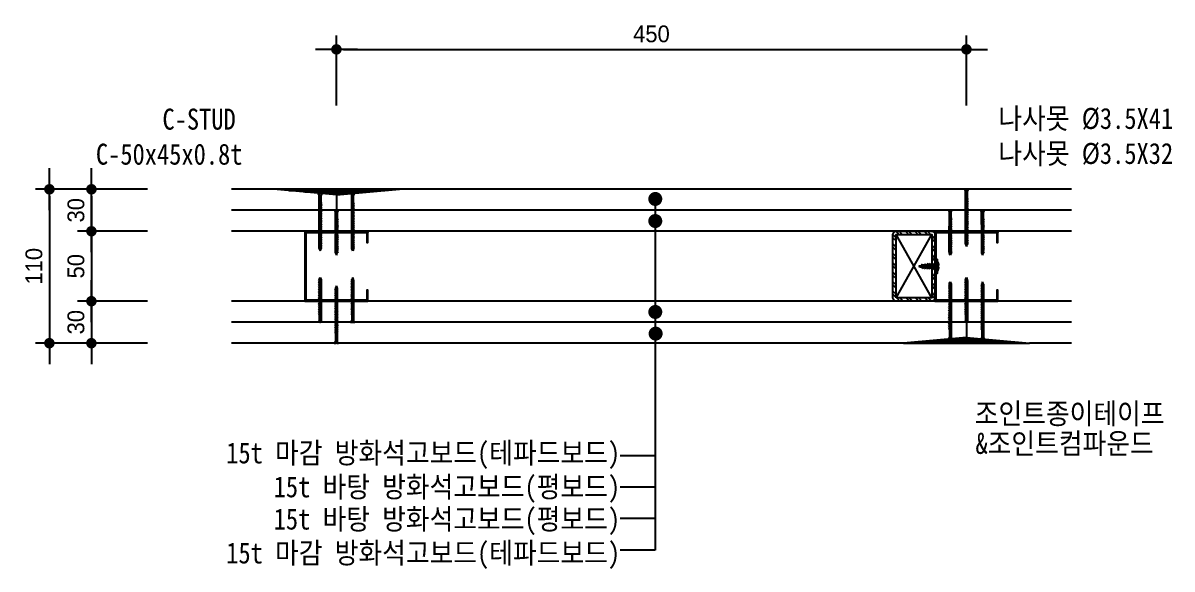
# Model space of a CAD drawing. Header units: millimetres. Extents: x 104 to 12536, y 73 to 2865.
# Drawn here: x 131 to 951, y 1026 to 1417 of the extents above; entities that cross this region are included whole.
import ezdxf
from ezdxf.enums import TextEntityAlignment as Align

# ---------------------------------------------------------------- set-up
doc = ezdxf.new("R2010")
doc.units = ezdxf.units.MM
doc.header["$LTSCALE"] = 5
for name, color, linetype in [('1', 1, 'Continuous'), ('3', 3, 'Continuous'), ('CHAN', 3, 'Continuous'), ('FIN', 6, 'Continuous'), ('GB', 7, 'Continuous'), ('ITXT', 5, 'Continuous'), ('RXDIM', 7, 'Continuous'), ('SCREW2', 8, 'Continuous'), ('TEXT', 7, 'Continuous')]:
    doc.layers.add(name, color=color, linetype=linetype)
doc.styles.add('CGS', font='')
doc.styles.add('RXHS', font='')
doc.styles.get('CGS').set_extended_font_data('Dotum')
doc.styles.get('RXHS').set_extended_font_data('DotumChe')
doc.dimstyles.new('NDIM', dxfattribs={"dimscale": 5, "dimtxt": 2.4, "dimasz": 1, "dimexe": 2, "dimexo": 2, "dimgap": 1, "dimtad": 1, "dimtoh": 1, "dimdec": 0, "dimzin": 0, "dimdsep": 46, "dimtxsty": 'CGS', "dimblk1": 'DOTK', "dimblk2": 'DOTK', "dimsah": 1, "dimcen": 3, "dimclrt": 3, "dimadec": 0, "dimazin": 0, "dimtfac": 1.25, "dimtdec": 0, "dimtix": 1, "dimtmove": 2, "dimatfit": 3, "dimldrblk": 'DOTK', "dimfxl": 1, "dimtolj": 1, "dimtzin": 0, "dimarcsym": 0})

# ---------------------------------------------------------------- blocks, each defined once
blk = doc.blocks.new('DOTK')
blk.add_line((-3, 0), (3, 0))
at = {"const_width": 0.75}
blk.add_lwpolyline([(-0.375, 0, 1), (0.375, 0, 1)], format="xyb", close=True, dxfattribs=at)
blk = doc.blocks.new('*D26')
at = {"layer": 'RXDIM', "color": 0, "lineweight": -2, "transparency": 16777216}
for p, q in [((354.5, 1357.85), (354.5, 1407.85)), ((804.5, 1357.85), (804.5, 1407.85)), ((359.5, 1397.85), (799.5, 1397.85))]:
    blk.add_line(p, q, dxfattribs=at)
at = {"layer": 'RXDIM', "color": 0, "lineweight": -2, "transparency": 16777216, "xscale": 5, "yscale": 5, "zscale": 5, "rotation": 180}
blk.add_blockref('DOTK', (354.5, 1397.85), dxfattribs=at)
at = {"layer": 'RXDIM', "color": 0, "lineweight": -2, "transparency": 16777216, "xscale": 5, "yscale": 5, "zscale": 5}
blk.add_blockref('DOTK', (804.5, 1397.85), dxfattribs=at)
at = {"layer": 'RXDIM', "color": 3, "transparency": 16777216, "insert": (579.5, 1408.86), "char_height": 12, "attachment_point": 5, "style": 'CGS'}
blk.add_mtext('\\A1;450', dxfattribs=at)
blk = doc.blocks.new('*D27')
at = {"layer": 'RXDIM', "color": 0, "lineweight": -2, "transparency": 16777216}
for p, q in [((219.5, 1297.85), (139.5, 1297.85)), ((149.5, 1292.85), (149.5, 1192.85)), ((219.5, 1187.85), (139.5, 1187.85))]:
    blk.add_line(p, q, dxfattribs=at)
at = {"layer": 'RXDIM', "color": 0, "lineweight": -2, "transparency": 16777216, "xscale": 5, "yscale": 5, "zscale": 5}
for p, rotation in [((149.5, 1297.85), 90), ((149.5, 1187.85), 270)]:
    blk.add_blockref('DOTK', p, dxfattribs=dict(at, rotation=rotation))
at = {"layer": 'RXDIM', "color": 3, "transparency": 16777216, "insert": (138.49, 1242.85), "char_height": 12, "attachment_point": 5, "rotation": 90, "style": 'CGS'}
blk.add_mtext('\\A1;110', dxfattribs=at)
blk = doc.blocks.new('*D28')
at = {"layer": 'RXDIM', "color": 0, "lineweight": -2, "transparency": 16777216}
for p, q in [((219.5, 1297.85), (169.5, 1297.85)), ((179.5, 1292.85), (179.5, 1272.85)), ((219.5, 1267.85), (169.5, 1267.85))]:
    blk.add_line(p, q, dxfattribs=at)
at = {"layer": 'RXDIM', "color": 0, "lineweight": -2, "transparency": 16777216, "xscale": 5, "yscale": 5, "zscale": 5}
for p, rotation in [((179.5, 1297.85), 90), ((179.5, 1267.85), 270)]:
    blk.add_blockref('DOTK', p, dxfattribs=dict(at, rotation=rotation))
at = {"layer": 'RXDIM', "color": 3, "transparency": 16777216, "insert": (168.49, 1282.85), "char_height": 12, "attachment_point": 5, "rotation": 90, "style": 'CGS'}
blk.add_mtext('\\A1;30', dxfattribs=at)
blk = doc.blocks.new('*D29')
at = {"layer": 'RXDIM', "color": 0, "lineweight": -2, "transparency": 16777216}
for p, q in [((219.5, 1267.85), (169.5, 1267.85)), ((179.5, 1262.85), (179.5, 1222.85)), ((219.5, 1217.85), (169.5, 1217.85))]:
    blk.add_line(p, q, dxfattribs=at)
at = {"layer": 'RXDIM', "color": 0, "lineweight": -2, "transparency": 16777216, "xscale": 5, "yscale": 5, "zscale": 5}
for p, rotation in [((179.5, 1267.85), 90), ((179.5, 1217.85), 270)]:
    blk.add_blockref('DOTK', p, dxfattribs=dict(at, rotation=rotation))
at = {"layer": 'RXDIM', "color": 3, "transparency": 16777216, "insert": (168.49, 1242.85), "char_height": 12, "attachment_point": 5, "rotation": 90, "style": 'CGS'}
blk.add_mtext('\\A1;50', dxfattribs=at)
blk = doc.blocks.new('*D30')
at = {"layer": 'RXDIM', "color": 0, "lineweight": -2, "transparency": 16777216}
for p, q in [((219.5, 1217.85), (169.5, 1217.85)), ((179.5, 1212.85), (179.5, 1192.85)), ((219.5, 1187.85), (169.5, 1187.85))]:
    blk.add_line(p, q, dxfattribs=at)
at = {"layer": 'RXDIM', "color": 0, "lineweight": -2, "transparency": 16777216, "xscale": 5, "yscale": 5, "zscale": 5}
for p, rotation in [((179.5, 1217.85), 90), ((179.5, 1187.85), 270)]:
    blk.add_blockref('DOTK', p, dxfattribs=dict(at, rotation=rotation))
at = {"layer": 'RXDIM', "color": 3, "transparency": 16777216, "insert": (168.49, 1202.85), "char_height": 12, "attachment_point": 5, "rotation": 90, "style": 'CGS'}
blk.add_mtext('\\A1;30', dxfattribs=at)
blk = doc.blocks.new('나사못41')
at = {"layer": 'SCREW2'}
for p, q in [((2.25, 39.17), (0.63, 38.74)), ((0.63, 38.74), (0.92, 39.12)), ((2.25, 38.32), (0.63, 37.89)), ((0.63, 37.89), (0.92, 38.27)), ((2.25, 36.62), (0.63, 36.19)), ((0.63, 36.19), (0.92, 36.58)), ((2.25, 35.78), (0.63, 35.35)), ((0.63, 35.35), (0.92, 35.73)), ((2.25, 34.93), (0.63, 34.5)), ((0.63, 34.5), (0.92, 34.88)), ((2.25, 33.23), (0.63, 32.8)), ((0.63, 32.8), (0.92, 33.19)), ((2.25, 37.47), (0.64, 37.04)), ((0.64, 37.04), (0.92, 37.43)), ((2.25, 34.08), (0.64, 33.65)), ((0.64, 33.65), (0.92, 34.04)), ((2.54, 39.55), (0.92, 39.12)), ((2.54, 38.7), (0.92, 38.27)), ((2.54, 37.86), (0.92, 37.43)), ((2.53, 37.01), (0.92, 36.58)), ((2.54, 36.16), (0.92, 35.73)), ((2.54, 35.31), (0.92, 34.88)), ((2.54, 34.47), (0.92, 34.04)), ((2.53, 33.62), (0.92, 33.19)), ((0.93, 38.81), (0.93, 38.28)), ((0.93, 37.97), (0.93, 37.43)), ((0.93, 37.12), (0.93, 36.58)), ((0.93, 36.27), (0.93, 35.73)), ((0.93, 35.43), (0.93, 34.89)), ((0.93, 34.58), (0.93, 34.04)), ((0.93, 33.73), (0.93, 33.19)), ((0.93, 32.88), (0.93, 32.34)), ((1.6, 41), (0.98, 39.39)), ((0.98, 39.39), (1.64, 39.91)), ((0.98, 39.39), (0.98, 39.14)), ((1.64, 39.91), (1.6, 41)), ((2.26, 39.48), (1.6, 41)), ((2.25, 39.17), (2.54, 39.55)), ((2.25, 39.17), (2.25, 38.63)), ((2.25, 38.32), (2.54, 38.7)), ((2.25, 38.32), (2.25, 37.78)), ((2.25, 37.47), (2.54, 37.86)), ((2.25, 37.47), (2.25, 36.93)), ((2.25, 36.62), (2.53, 37.01)), ((2.25, 36.62), (2.25, 36.08)), ((2.25, 35.78), (2.54, 36.16)), ((2.25, 35.78), (2.25, 35.24)), ((2.25, 34.93), (2.54, 35.31)), ((2.25, 34.93), (2.25, 34.39)), ((2.25, 34.08), (2.54, 34.47)), ((2.25, 34.08), (2.25, 33.54)), ((2.25, 33.23), (2.53, 33.62)), ((2.25, 33.23), (2.25, 32.69)), ((2.25, 32.39), (0.63, 31.96)), ((0.63, 31.96), (0.92, 32.34)), ((2.25, 31.54), (0.63, 31.11)), ((0.63, 31.11), (0.92, 31.5)), ((2.25, 29), (0.63, 28.57)), ((0.63, 28.57), (0.92, 28.95)), ((2.25, 24.76), (0.63, 24.33)), ((0.63, 24.33), (0.92, 24.72)), ((2.25, 30.69), (0.64, 30.26)), ((0.64, 30.26), (0.92, 30.65)), ((2.25, 29.85), (0.64, 29.42)), ((0.64, 29.42), (0.93, 29.8)), ((2.25, 28.15), (0.64, 27.72)), ((0.64, 27.72), (0.92, 28.11)), ((2.25, 27.3), (0.64, 26.87)), ((0.64, 26.87), (0.93, 27.26)), ((2.25, 26.46), (0.64, 26.03)), ((0.64, 26.03), (0.92, 26.41)), ((2.25, 25.61), (0.64, 25.18)), ((0.64, 25.18), (0.93, 25.56)), ((2.54, 32.77), (0.92, 32.34)), ((2.54, 31.92), (0.92, 31.5)), ((2.54, 31.08), (0.92, 30.65)), ((2.54, 29.38), (0.92, 28.95)), ((2.54, 28.54), (0.92, 28.11)), ((2.54, 26.84), (0.92, 26.41)), ((2.54, 25.15), (0.92, 24.72)), ((0.93, 32.04), (0.93, 31.5)), ((0.93, 31.19), (0.93, 30.65)), ((0.93, 30.34), (0.93, 29.8)), ((2.54, 30.23), (0.93, 29.8)), ((0.93, 29.49), (0.93, 28.95)), ((0.93, 28.65), (0.93, 28.11)), ((0.93, 27.8), (0.93, 27.26)), ((2.54, 27.69), (0.93, 27.26)), ((0.93, 26.95), (0.93, 26.41)), ((0.93, 26.1), (0.93, 25.56)), ((2.54, 25.99), (0.93, 25.56)), ((0.93, 25.26), (0.93, 24.72)), ((2.25, 32.39), (2.54, 32.77)), ((2.25, 32.39), (2.25, 31.85)), ((2.25, 31.54), (2.54, 31.92)), ((2.25, 31.54), (2.25, 31)), ((2.25, 30.69), (2.54, 31.08)), ((2.25, 30.69), (2.25, 30.15)), ((2.25, 29.85), (2.54, 30.23)), ((2.25, 29.84), (2.25, 29.3)), ((2.25, 29), (2.54, 29.38)), ((2.25, 29), (2.25, 28.46)), ((2.25, 28.15), (2.54, 28.54)), ((2.25, 28.15), (2.25, 27.61)), ((2.25, 27.3), (2.54, 27.69)), ((2.25, 27.3), (2.25, 26.76)), ((2.25, 26.46), (2.54, 26.84)), ((2.25, 26.45), (2.25, 25.92)), ((2.25, 25.61), (2.54, 25.99)), ((2.25, 25.61), (2.25, 25.07)), ((2.25, 24.76), (2.54, 25.15)), ((2.25, 24.76), (2.25, 24.22)), ((2.25, 23.91), (0.64, 23.48)), ((0.64, 23.48), (0.92, 23.87)), ((2.25, 23.07), (0.64, 22.64)), ((0.64, 22.64), (0.93, 23.02)), ((2.26, 22.22), (0.64, 21.79)), ((0.64, 21.79), (0.93, 22.18)), ((2.25, 21.37), (0.64, 20.94)), ((0.64, 20.94), (0.93, 21.33)), ((2.26, 20.53), (0.64, 20.1)), ((0.64, 20.1), (0.93, 20.48)), ((2.25, 19.68), (0.64, 19.25)), ((0.64, 19.25), (0.92, 19.63)), ((2.25, 18.83), (0.64, 18.4)), ((0.64, 18.4), (0.93, 18.79)), ((2.26, 17.98), (0.64, 17.55)), ((0.64, 17.55), (0.93, 17.94)), ((2.26, 17.14), (0.64, 16.71)), ((0.64, 16.71), (0.93, 17.09)), ((2.54, 24.3), (0.92, 23.87)), ((2.54, 20.06), (0.92, 19.63)), ((0.93, 24.41), (0.93, 23.87)), ((0.93, 23.56), (0.93, 23.02)), ((2.54, 23.45), (0.93, 23.02)), ((0.93, 22.71), (0.93, 22.18)), ((2.54, 22.6), (0.93, 22.18)), ((0.93, 21.87), (0.93, 21.33)), ((2.54, 21.76), (0.93, 21.33)), ((0.93, 21.02), (0.93, 20.48)), ((2.54, 20.91), (0.93, 20.48)), ((0.93, 20.17), (0.93, 19.63)), ((0.93, 19.32), (0.93, 18.79)), ((2.54, 19.21), (0.93, 18.79)), ((0.93, 18.48), (0.93, 17.94)), ((0.93, 18.48), (0.93, 17.94)), ((2.54, 18.37), (0.93, 17.94)), ((0.93, 17.63), (0.93, 17.09)), ((2.55, 17.52), (0.93, 17.09)), ((0.93, 16.78), (0.93, 16.24)), ((2.55, 16.67), (0.93, 16.24)), ((2.25, 23.91), (2.54, 24.3)), ((2.25, 23.91), (2.25, 23.37)), ((2.25, 23.07), (2.54, 23.45)), ((2.25, 23.06), (2.25, 20.53)), ((2.25, 21.37), (2.54, 21.76)), ((2.25, 21.37), (2.25, 20.83)), ((2.25, 20.52), (2.25, 19.98)), ((2.25, 19.68), (2.54, 20.06)), ((2.25, 19.68), (2.25, 19.14)), ((2.25, 18.83), (2.54, 19.21)), ((2.25, 18.83), (2.25, 18.29)), ((2.25, 17.98), (2.25, 17.44)), ((2.25, 17.13), (2.25, 16.59)), ((2.26, 22.22), (2.54, 22.6)), ((2.26, 20.53), (2.54, 20.91)), ((2.26, 17.98), (2.54, 18.37)), ((2.26, 17.14), (2.55, 17.52)), ((2.26, 16.29), (2.55, 16.67)), ((2.26, 15.44), (0.64, 15.01)), ((0.64, 15.01), (0.93, 15.4)), ((2.26, 14.59), (0.64, 14.16)), ((0.64, 14.16), (0.93, 14.55)), ((2.26, 16.29), (0.65, 15.86)), ((0.65, 15.86), (0.93, 16.24)), ((2.26, 13.75), (0.65, 13.32)), ((0.65, 13.32), (0.93, 13.7)), ((2.26, 12.9), (0.65, 12.47)), ((0.65, 12.47), (0.93, 12.86)), ((2.26, 12.05), (0.65, 11.62)), ((0.65, 11.62), (0.93, 12.01)), ((2.26, 11.21), (0.65, 10.78)), ((0.65, 10.78), (0.93, 11.16)), ((2.26, 10.38), (0.65, 9.95)), ((0.65, 9.95), (0.93, 10.33)), ((2.26, 9.55), (0.65, 9.12)), ((0.65, 9.12), (0.93, 9.5)), ((2.26, 8.72), (0.65, 8.29)), ((0.65, 8.29), (0.93, 8.67)), ((0.93, 15.94), (0.93, 15.4)), ((2.54, 15.83), (0.93, 15.4)), ((0.93, 15.09), (0.93, 14.55)), ((2.55, 14.98), (0.93, 14.55)), ((0.93, 14.24), (0.93, 13.7)), ((2.55, 14.13), (0.93, 13.7)), ((0.93, 13.39), (0.93, 12.86)), ((2.55, 13.29), (0.93, 12.86)), ((0.93, 12.55), (0.93, 12.01)), ((2.55, 12.44), (0.93, 12.01)), ((0.93, 11.7), (0.93, 10.33)), ((2.55, 11.59), (0.93, 11.16)), ((2.55, 10.76), (0.93, 10.33)), ((0.93, 10.02), (0.93, 9.5)), ((2.55, 9.93), (0.93, 9.5)), ((0.93, 9.19), (0.93, 8.67)), ((2.55, 9.1), (0.93, 8.67)), ((0.93, 8.36), (0.93, 7.84)), ((2.55, 8.27), (0.93, 7.84)), ((2.25, 16.29), (2.25, 15.75)), ((2.25, 15.44), (2.25, 14.9)), ((2.25, 14.59), (2.25, 14.05)), ((2.25, 13.75), (2.25, 13.21)), ((2.25, 12.05), (2.25, 11.51)), ((2.25, 11.2), (2.25, 10.68)), ((2.25, 10.37), (2.25, 9.85)), ((2.25, 9.54), (2.25, 9.02)), ((2.25, 8.71), (2.25, 8.19)), ((2.26, 15.44), (2.54, 15.83)), ((2.26, 14.59), (2.55, 14.98)), ((2.26, 13.75), (2.55, 14.13)), ((2.26, 12.9), (2.55, 13.29)), ((2.26, 12.9), (2.26, 12.36)), ((2.26, 12.05), (2.55, 12.44)), ((2.26, 11.21), (2.55, 11.59)), ((2.26, 10.38), (2.55, 10.76)), ((2.26, 9.55), (2.55, 9.93)), ((2.26, 8.72), (2.55, 9.1)), ((2.26, 7.89), (2.55, 8.27)), ((2.26, 7.89), (0.65, 7.46)), ((0.65, 7.46), (0.93, 7.84)), ((2.26, 7.06), (0.65, 6.63)), ((0.65, 6.63), (0.93, 7.01)), ((0.93, 7.53), (0.93, 7.01)), ((2.55, 7.44), (0.93, 7.01)), ((0.93, 6.7), (0.93, 1.19)), ((1.54, 0.48), (1.54, 0.65)), ((1.6, 0.68), (1.57, 0.68)), ((1.63, 0.48), (1.63, 0.65)), ((2.08, 0), (3.2, 0)), ((2.25, 7.88), (2.25, 7.36)), ((2.25, 7.05), (2.25, 1.19)), ((2.26, 7.06), (2.55, 7.44)), ((-0.03, 0), (1.09, 0))]:
    blk.add_line(p, q, dxfattribs=at)
for centre, radius, start, end in [((-0.49, 1.35), 1.43, 288.66128, 353.44689), ((1.07, 0.47), 0.473, 267.52648, 0.91384), ((1.59, -1.99), 2.05, 80.28655, 99.71345), ((1.57, 0.65), 0.033, 90, 180), ((1.6, 0.65), 0.033, 0, 90), ((2.1, 0.47), 0.473, 179.08616, 272.47352), ((3.64, 1.33), 1.4, 185.72984, 251.659)]:
    blk.add_arc(centre, radius, start, end, dxfattribs=at)
blk = doc.blocks.new('나사못32')
at = {"layer": 'SCREW2'}
for p, q in [((2.24, 30.17), (0.63, 29.74)), ((0.63, 29.74), (0.92, 30.12)), ((2.25, 29.32), (0.63, 28.89)), ((0.63, 28.89), (0.92, 29.27)), ((2.25, 28.47), (0.63, 28.04)), ((0.63, 28.04), (0.92, 28.43)), ((2.24, 27.62), (0.63, 27.19)), ((0.63, 27.19), (0.91, 27.58)), ((2.24, 26.78), (0.63, 26.35)), ((0.63, 26.35), (0.92, 26.73)), ((2.25, 25.93), (0.63, 25.5)), ((0.63, 25.5), (0.92, 25.88)), ((2.25, 25.08), (0.63, 24.65)), ((0.63, 24.65), (0.92, 25.04)), ((2.53, 28.01), (0.91, 27.58)), ((2.53, 30.55), (0.92, 30.12)), ((0.92, 29.81), (0.92, 29.28)), ((2.53, 29.7), (0.92, 29.27)), ((0.92, 28.97), (0.92, 28.43)), ((2.54, 28.86), (0.92, 28.43)), ((0.92, 28.12), (0.92, 27.58)), ((0.92, 27.27), (0.92, 26.73)), ((2.53, 27.16), (0.92, 26.73)), ((0.92, 26.43), (0.92, 25.89)), ((2.53, 26.31), (0.92, 25.88)), ((0.92, 25.58), (0.92, 25.04)), ((2.54, 25.47), (0.92, 25.04)), ((0.92, 24.73), (0.92, 24.19)), ((1.6, 32), (0.98, 30.39)), ((0.98, 30.39), (1.64, 30.91)), ((0.98, 30.39), (0.98, 30.14)), ((1.64, 30.91), (1.6, 32)), ((2.27, 30.45), (1.6, 32)), ((2.24, 30.17), (2.53, 30.55)), ((2.24, 30.17), (2.24, 29.63)), ((2.24, 29.32), (2.24, 28.78)), ((2.24, 28.47), (2.24, 27.93)), ((2.24, 27.62), (2.53, 28.01)), ((2.24, 27.62), (2.24, 27.08)), ((2.24, 26.78), (2.53, 27.16)), ((2.24, 26.78), (2.24, 26.24)), ((2.24, 25.93), (2.24, 25.39)), ((2.24, 25.08), (2.24, 24.54)), ((2.25, 29.32), (2.53, 29.7)), ((2.25, 28.47), (2.54, 28.86)), ((2.25, 25.93), (2.53, 26.31)), ((2.25, 25.08), (2.54, 25.47)), ((2.24, 24.23), (0.63, 23.8)), ((0.63, 23.8), (0.91, 24.19)), ((2.24, 23.39), (0.63, 22.96)), ((0.63, 22.96), (0.92, 23.34)), ((2.25, 22.54), (0.63, 22.11)), ((0.63, 22.11), (0.92, 22.5)), ((2.25, 21.69), (0.63, 21.26)), ((0.63, 21.26), (0.92, 21.65)), ((2.25, 20), (0.63, 19.57)), ((0.63, 19.57), (0.92, 19.95)), ((2.25, 19.15), (0.63, 18.72)), ((0.63, 18.72), (0.92, 19.11)), ((2.25, 17.46), (0.63, 17.03)), ((0.63, 17.03), (0.92, 17.41)), ((2.25, 20.85), (0.64, 20.42)), ((0.64, 20.42), (0.92, 20.8)), ((2.25, 18.3), (0.64, 17.87)), ((0.64, 17.87), (0.92, 18.26)), ((2.25, 16.73), (0.64, 16.3)), ((0.64, 16.3), (0.92, 16.68)), ((2.53, 24.62), (0.91, 24.19)), ((0.92, 23.88), (0.92, 23.34)), ((2.53, 23.77), (0.92, 23.34)), ((0.92, 23.04), (0.92, 22.5)), ((2.53, 22.92), (0.92, 22.5)), ((0.92, 22.19), (0.92, 21.65)), ((2.54, 22.08), (0.92, 21.65)), ((0.92, 21.34), (0.92, 20.8)), ((2.54, 21.23), (0.92, 20.8)), ((0.92, 20.49), (0.92, 19.95)), ((2.53, 20.38), (0.92, 19.95)), ((0.92, 19.65), (0.92, 19.11)), ((2.54, 19.54), (0.92, 19.11)), ((0.92, 18.8), (0.92, 18.26)), ((2.54, 18.69), (0.92, 18.26)), ((0.92, 17.95), (0.92, 17.41)), ((2.54, 17.84), (0.92, 17.41)), ((0.92, 17.45), (0.92, 16.92)), ((0.92, 17.22), (0.92, 16.68)), ((2.54, 17.11), (0.92, 16.68)), ((2.24, 24.23), (2.53, 24.62)), ((2.24, 24.23), (2.24, 23.69)), ((2.24, 23.39), (2.53, 23.77)), ((2.24, 23.39), (2.24, 22.85)), ((2.24, 22.54), (2.24, 22)), ((2.24, 21.69), (2.24, 21.15)), ((2.24, 20.84), (2.24, 20.3)), ((2.24, 20), (2.24, 19.46)), ((2.24, 19.15), (2.24, 18.61)), ((2.24, 18.3), (2.24, 17.76)), ((2.24, 17.45), (2.24, 17.03)), ((2.24, 16.72), (2.24, 16.54)), ((2.24, 16.71), (2.24, 15.86)), ((2.25, 22.54), (2.53, 22.92)), ((2.25, 21.69), (2.54, 22.08)), ((2.25, 20.85), (2.54, 21.23)), ((2.25, 20), (2.53, 20.38)), ((2.25, 19.15), (2.54, 19.54)), ((2.25, 18.3), (2.54, 18.69)), ((2.25, 17.46), (2.54, 17.84)), ((2.25, 16.73), (2.54, 17.11)), ((2.25, 15.9), (0.63, 15.47)), ((0.63, 15.47), (0.92, 15.86)), ((2.25, 13.36), (0.63, 12.93)), ((0.63, 12.93), (0.92, 13.32)), ((2.25, 15.06), (0.64, 14.63)), ((0.64, 14.63), (0.92, 15.01)), ((2.25, 14.21), (0.64, 13.78)), ((0.64, 13.78), (0.92, 14.16)), ((2.25, 12.51), (0.64, 12.08)), ((0.64, 12.08), (0.92, 12.47)), ((2.25, 11.67), (0.64, 11.24)), ((0.64, 11.24), (0.92, 11.62)), ((2.26, 10.82), (0.64, 10.39)), ((0.64, 10.39), (0.93, 10.78)), ((2.27, 9.98), (0.65, 9.55)), ((0.65, 9.55), (0.94, 9.93)), ((2.27, 9.13), (0.66, 8.7)), ((0.66, 8.7), (0.94, 9.09)), ((2.27, 8.28), (0.66, 7.85)), ((0.66, 7.85), (0.95, 8.24)), ((0.92, 16.37), (0.92, 15.86)), ((2.54, 16.29), (0.92, 15.86)), ((0.92, 15.55), (0.92, 15.01)), ((2.54, 15.44), (0.92, 15.01)), ((0.92, 14.7), (0.92, 14.16)), ((2.54, 14.59), (0.92, 14.16)), ((0.92, 13.86), (0.92, 13.32)), ((2.54, 13.75), (0.92, 13.32)), ((0.92, 13.01), (0.92, 12.47)), ((2.54, 12.9), (0.92, 12.47)), ((0.92, 12.16), (0.92, 11.62)), ((2.54, 12.05), (0.92, 11.62)), ((0.93, 11.32), (0.93, 10.78)), ((2.55, 11.21), (0.93, 10.78)), ((0.94, 10.47), (0.94, 9.93)), ((2.55, 10.36), (0.94, 9.93)), ((2.56, 9.51), (0.94, 9.09)), ((0.95, 9.63), (0.95, 9.09)), ((0.95, 8.78), (0.95, 8.24)), ((2.56, 8.67), (0.95, 8.24)), ((2.24, 15.9), (2.24, 15.36)), ((2.24, 14.21), (2.24, 13.67)), ((2.24, 13.36), (2.24, 12.82)), ((2.24, 12.51), (2.24, 11.97)), ((2.25, 15.9), (2.54, 16.29)), ((2.25, 15.06), (2.54, 15.44)), ((2.25, 15.06), (2.25, 14.52)), ((2.25, 14.21), (2.54, 14.59)), ((2.25, 13.36), (2.54, 13.75)), ((2.25, 12.51), (2.54, 12.9)), ((2.25, 11.67), (2.54, 12.05)), ((2.25, 11.67), (2.25, 11.13)), ((2.26, 10.82), (2.55, 11.21)), ((2.26, 10.82), (2.26, 10.28)), ((2.27, 9.98), (2.55, 10.36)), ((2.27, 9.98), (2.27, 9.44)), ((2.27, 9.13), (2.56, 9.51)), ((2.27, 9.13), (2.27, 8.59)), ((2.27, 8.28), (2.56, 8.67)), ((2.27, 8.28), (2.27, 7.74)), ((0, 0), (1.12, 0)), ((2.28, 7.44), (0.67, 7.01)), ((0.67, 7.01), (0.95, 7.39)), ((2.29, 6.59), (0.67, 6.16)), ((0.67, 6.16), (0.96, 6.55)), ((2.28, 5.74), (0.67, 5.31)), ((0.67, 5.31), (0.95, 5.7)), ((0.95, 7.93), (0.95, 7.39)), ((2.57, 7.82), (0.95, 7.39)), ((2.57, 6.13), (0.95, 5.7)), ((0.95, 5.39), (0.95, 1.19)), ((0.96, 7.09), (0.96, 6.55)), ((2.57, 6.98), (0.96, 6.55)), ((0.96, 6.24), (0.96, 5.7)), ((1.57, 0.48), (1.57, 0.65)), ((1.63, 0.68), (1.6, 0.68)), ((1.66, 0.48), (1.66, 0.65)), ((2.27, 5.74), (2.27, 1.19)), ((2.28, 7.44), (2.57, 7.82)), ((2.28, 7.44), (2.28, 6.9)), ((2.28, 6.59), (2.28, 6.05)), ((2.28, 5.74), (2.57, 6.13)), ((2.29, 6.59), (2.57, 6.98)), ((2.11, 0), (3.23, 0))]:
    blk.add_line(p, q, dxfattribs=at)
for centre, radius, start, end in [((-0.44, 1.33), 1.4, 288.341, 354.27016), ((1.1, 0.47), 0.473, 267.52648, 0.91384), ((1.61, -1.99), 2.05, 80.28655, 99.71345), ((1.6, 0.65), 0.033, 90, 180), ((1.63, 0.65), 0.033, 360, 90), ((2.13, 0.47), 0.473, 179.08616, 272.47352), ((3.67, 1.33), 1.4, 185.72984, 251.659)]:
    blk.add_arc(centre, radius, start, end, dxfattribs=at)
blk = doc.blocks.new('14WHST')
at = {"layer": 'SCREW2'}
for p, q in [((-13.9, 0.61), (-14.12, 0.61)), ((-13.9, -0.39), (-13.9, 0.61)), ((-13.33, -4.74), (-13.33, 4.96)), ((-12.93, 5.36), (-12.33, 5.36)), ((-12.33, -5.14), (-12.33, 5.36)), ((-11.44, 1.38), (-10.6, -1.13)), ((-11.44, 1.38), (-11.44, -1.16)), ((-11.44, 1.38), (-10.6, 1.38)), ((-11.44, 1.38), (-9.57, -1.13)), ((-11.44, 1.38), (-10.09, -1.78)), ((-10.12, 2.02), (-10.6, 1.38)), ((-10.6, 1.38), (-8.85, -1.13)), ((-10.12, 2.02), (-8.34, -1.78)), ((-10.12, 2.02), (-9.69, 1.38)), ((-9.69, 1.38), (-7.82, -1.13)), ((-9.69, 1.38), (-8.85, 1.38)), ((-8.37, 2.02), (-8.85, 1.38)), ((-8.85, 1.38), (-7.1, -1.13)), ((-8.37, 2.02), (-7.94, 1.38)), ((-8.37, 2.02), (-6.59, -1.78)), ((-7.94, 1.38), (-7.09, 1.38)), ((-7.94, 1.38), (-6.07, -1.13)), ((-6.62, 2.02), (-7.09, 1.38)), ((-7.09, 1.38), (-5.35, -1.13)), ((-6.62, 2.02), (-6.19, 1.38)), ((-6.62, 2.02), (-4.84, -1.78)), ((-6.19, 1.38), (-4.32, -1.13)), ((-4.66, 1.72), (-5.2, 1.17)), ((-5.2, 1.17), (-3.4, -0.93)), ((-4.66, 1.72), (-4.23, 1.08)), ((-4.66, 1.72), (-2.98, -1.48)), ((-4.23, 1.08), (-2.49, -0.78)), ((-2.44, 1.3), (-3.03, 0.87)), ((-3, 0.89), (-1.57, 0.01)), ((-2.44, 1.3), (-1.63, 0.53)), ((-2.44, 1.3), (-2.01, 0.66)), ((-2.44, 1.3), (-1.26, -0.44)), ((-13.9, -0.39), (-14.12, -0.39)), ((-12.93, -5.14), (-12.33, -5.14)), ((-11.44, -1.13), (-10.6, -1.13)), ((-10.6, -1.13), (-10.09, -1.78)), ((-9.57, -1.13), (-10.09, -1.78)), ((-9.57, -1.13), (-8.85, -1.13)), ((-8.85, -1.13), (-8.34, -1.78)), ((-7.82, -1.13), (-8.34, -1.78)), ((-7.82, -1.13), (-7.1, -1.13)), ((-7.1, -1.13), (-6.59, -1.78)), ((-6.07, -1.13), (-6.59, -1.78)), ((-6.07, -1.13), (-5.35, -1.13)), ((-5.35, -1.13), (-4.84, -1.78)), ((-4.32, -1.13), (-4.84, -1.78)), ((-3.4, -0.93), (-2.98, -1.48)), ((-2.49, -0.78), (-2.98, -1.48))]:
    blk.add_line(p, q, dxfattribs=at)
for centre, radius, start, end in [((-7.13, 0.11), 7, 152.3427, 175.90487), ((-12.93, 4.96), 0.4, 90, 180), ((-11.44, 2.28), 0.899, 180, 270), ((-6.52, -16.56), 17.8, 85.69827, 88.60147), ((-6.52, -16.56), 17.8, 78.60623, 82.5908), ((-6.52, 16.56), 17.8, 283.0609, 291.48434), ((-6.52, -16.56), 17.8, 68.51566, 74.1904), ((-7.13, 0.11), 7, 184.09513, 207.6573), ((-12.93, -4.74), 0.4, 180, 270), ((-11.44, -2.06), 0.899, 90, 180), ((-6.52, 16.56), 17.8, 277.09066, 280.05701)]:
    blk.add_arc(centre, radius, start, end, dxfattribs=at)

msp = doc.modelspace()

# ---------------------------------------------------------------- hatches: boundary and pattern name
at = {"layer": '1'}
h = msp.add_hatch(dxfattribs=at)
h.set_pattern_fill('ANSI32', color=256, scale=0.5, angle=90, style=0)
h.set_pattern_definition([(135, (3613.359, -554.167), (-3.367596, -3.367596), []), (135, (3613.359, -551.922), (-3.367596, -3.367596), [])])
h.paths.add_polyline_path([(754.3, 1220.15), (754.3, 1265.55), (779.7, 1265.55), (779.7, 1220.15)], flags=16)
edge = h.paths.add_edge_path()
edge.add_line((752, 1220.15), (752, 1265.55))
edge.add_arc((754.3, 1265.55), 2.3, 90, 180, ccw=False)
edge.add_line((754.3, 1267.85), (779.7, 1267.85))
edge.add_arc((779.7, 1265.55), 2.3, 0, 90, ccw=False)
edge.add_line((782, 1265.55), (782, 1220.15))
edge.add_arc((779.7, 1220.15), 2.3, 270, 360, ccw=False)
edge.add_line((779.7, 1217.85), (754.3, 1217.85))
edge.add_arc((754.3, 1220.15), 2.3, 180, 270, ccw=False)

# ---------------------------------------------------------------- linework, layer by layer
for p, q in [((779.7, 1220.15), (754.3, 1265.55)), ((754.3, 1220.15), (779.7, 1265.55))]:
    msp.add_line(p, q, dxfattribs=at)
at = {"layer": '3'}
msp.add_lwpolyline([(752, 1220.15), (752, 1265.55, -0.414214), (754.3, 1267.85), (779.7, 1267.85, -0.414214), (782, 1265.55), (782, 1220.15, -0.414214), (779.7, 1217.85), (754.3, 1217.85, -0.414214)], format="xyb", close=True, dxfattribs=at)
msp.add_lwpolyline([(754.3, 1220.15), (754.3, 1265.55), (779.7, 1265.55), (779.7, 1220.15)], close=True, dxfattribs=at)
at = {"layer": 'CHAN'}
for points in [[(377, 1267.85), (332, 1267.85), (332, 1217.85), (377, 1217.85), (377, 1225.85), (376.2, 1225.85), (376.2, 1218.65), (332.8, 1218.65), (332.8, 1267.05), (376.2, 1267.05), (376.2, 1259.85), (377, 1259.85), (377, 1267.85), (377, 1267.05)], [(827, 1267.85), (782, 1267.85), (782, 1217.85), (827, 1217.85), (827, 1225.85), (826.2, 1225.85), (826.2, 1218.65), (782.8, 1218.65), (782.8, 1267.05), (826.2, 1267.05), (826.2, 1259.85), (827, 1259.85), (827, 1267.85), (827, 1267.05)]]:
    msp.add_lwpolyline(points, dxfattribs=at)
at = {"layer": 'FIN'}
for p, q in [((399.5, 1297.85), (309.5, 1297.85)), ((388.25, 1296.85), (320.75, 1296.85)), ((377, 1295.85), (332, 1295.85)), ((365.75, 1294.85), (343.25, 1294.85)), ((365.75, 1294.85), (343.25, 1294.85)), ((793.25, 1190.85), (815.75, 1190.85)), ((759.5, 1187.85), (849.5, 1187.85)), ((770.75, 1188.85), (838.25, 1188.85)), ((782, 1189.85), (827, 1189.85))]:
    msp.add_line(p, q, dxfattribs=at)
at = {"layer": 'GB'}
for p, q in [((309.5, 1297.85), (279.5, 1297.85)), ((354.5, 1293.85), (309.5, 1297.85)), ((354.5, 1293.85), (399.5, 1297.85)), ((879.5, 1297.85), (399.5, 1297.85)), ((354.5, 1293.85), (354.5, 1282.85)), ((879.5, 1282.85), (279.5, 1282.85)), ((804.5, 1282.85), (804.5, 1267.85)), ((804.5, 1282.85), (804.5, 1267.85)), ((879.5, 1267.85), (279.5, 1267.85)), ((879.5, 1217.85), (279.5, 1217.85)), ((354.5, 1202.85), (354.5, 1217.85)), ((354.5, 1202.85), (354.5, 1217.85)), ((879.5, 1202.85), (279.5, 1202.85)), ((804.5, 1202.85), (804.5, 1191.85)), ((804.5, 1191.85), (759.5, 1187.85)), ((804.5, 1191.85), (849.5, 1187.85)), ((759.5, 1187.85), (279.5, 1187.85)), ((879.5, 1187.85), (849.5, 1187.85))]:
    msp.add_line(p, q, dxfattribs=at)
at = {"layer": 'ITXT'}
for p, q in [((582.2, 1084.98), (557.09, 1084.98)), ((582.2, 1062.43), (557.09, 1062.43)), ((582.2, 1039.88), (557.09, 1039.88))]:
    msp.add_line(p, q, dxfattribs=at)
for points in [[(333.91, 1267.85, 0, 8.33, 0), (333.91, 1297.85, 0, 0, 0), (333.91, 1347.85, 0, 0, 0), (310.33, 1347.85, 0, 0, 0)], [(804.5, 1297.85, 0, 8.33, 0), (804.5, 1322.85, 0, 0, 0), (804.5, 1347.85, 0, 0, 0), (826.35, 1347.85, 0, 0, 0)], [(816.03, 1282.85, 0, 8.33, 0), (816.03, 1310.35, 0, 0, 0), (816.03, 1322.85, 0, 0, 0), (825.68, 1322.85, 0, 0, 0)], [(794.18, 1187.91, 0, 8.33, 0), (794.18, 1162.91, 0, 0, 0), (794.18, 1137.85, 0, 0, 0), (808.36, 1137.85, 0, 0, 0)]]:
    msp.add_lwpolyline(points, format="xyseb", dxfattribs=at)
at = {"layer": 'ITXT', "const_width": 5}
for points in [[(584.74, 1290.94, -1), (579.74, 1290.94, -1)], [(584.74, 1275.15, -1), (579.74, 1275.15, -1)], [(584.74, 1210.16, -1), (579.74, 1210.16, -1)], [(585.01, 1194.68, -1), (580.01, 1194.68, -1)]]:
    msp.add_lwpolyline(points, format="xyb", close=True, dxfattribs=at)
at = {"layer": 'ITXT'}
for points in [[(582.24, 1290.94), (582.2, 1039.88)], [(557.09, 1107.54), (582.2, 1107.54)]]:
    msp.add_lwpolyline(points, dxfattribs=at)

# ---------------------------------------------------------------- block references
at = {"layer": 'SCREW2'}
for name, p, rotation in [('나사못41', (806.09, 1297.85), 180.0000000017872), ('나사못41', (344.47, 1294.93), 180.0000000017872), ('나사못32', (356.12, 1282.85), 179.9999999999907), ('나사못32', (817.64, 1282.85), 179.9999999999907)]:
    msp.add_blockref(name, p, dxfattribs=dict(at, rotation=rotation))
at = {"layer": 'SCREW2', "xscale": -1, "rotation": 180}
for name, p in [('나사못41', (364.53, 1294.93)), ('나사못32', (791.36, 1282.85))]:
    msp.add_blockref(name, p, dxfattribs=at)
at = {"layer": 'SCREW2', "color": 7, "xscale": -1}
msp.add_blockref('14WHST', (770.47, 1242.74), dxfattribs=at)
at = {"layer": 'SCREW2', "xscale": -1}
for name, p in [('나사못32', (344.49, 1202.85)), ('나사못41', (794.54, 1190.76)), ('나사못32', (806.11, 1202.85))]:
    msp.add_blockref(name, p, dxfattribs=at)
at = {"layer": 'SCREW2'}
for name, p in [('나사못32', (364.51, 1202.85)), ('나사못41', (814.46, 1190.76)), ('나사못41', (352.89, 1187.85))]:
    msp.add_blockref(name, p, dxfattribs=at)

# ---------------------------------------------------------------- texts
at = {"layer": 'TEXT', "style": 'RXHS', "width": 0.9}
for s, p in [('C-STUD', (230.25, 1340.49)), ('나사못 Ø3.5X41', (827.34, 1340.99)), ('C-50x45x0.8t', (182.71, 1315.45)), ('나사못 Ø3.5X32', (827.34, 1315.97)), ('조인트종이테이프', (810.45, 1130.01)), ('&조인트컴파운드', (810.95, 1108.72))]:
    msp.add_text(s, height=15, dxfattribs=at).set_placement(p)
for s, p in [('15t 마감 방화석고보드(테파드보드)', (557.09, 1101.92)), ('15t 바탕 방화석고보드(평보드)', (557.09, 1077.69)), ('15t 바탕 방화석고보드(평보드)', (557.09, 1054.64)), ('15t 마감 방화석고보드(테파드보드)', (557.09, 1030.41))]:
    msp.add_text(s, height=15, dxfattribs=at).set_placement(p, align=Align.RIGHT)

# ---------------------------------------------------------------- dimensions: what is measured, and where the dimension line sits
at = {"layer": 'RXDIM'}
dim = msp.add_linear_dim(base=(804.5, 1397.85), p1=(354.5, 1347.85), p2=(804.5, 1347.85), dimstyle='NDIM', dxfattribs=at)
dim.commit()
dim.dimension.update_dxf_attribs({"geometry": '*D26', "text_midpoint": (579.5, 1408.86)})
for base, p1, p2, picture, middle in [((149.5, 1187.85), (229.5, 1297.85), (229.5, 1187.85), '*D27', (138.49, 1242.85)), ((179.5, 1267.85), (229.5, 1297.85), (229.5, 1267.85), '*D28', (168.49, 1282.85)), ((179.5, 1217.85), (229.5, 1267.85), (229.5, 1217.85), '*D29', (168.49, 1242.85)), ((179.5, 1187.85), (229.5, 1217.85), (229.5, 1187.85), '*D30', (168.49, 1202.85))]:
    dim = msp.add_linear_dim(base=base, p1=p1, p2=p2, angle=90, dimstyle='NDIM', dxfattribs=at)
    dim.commit()
    dim.dimension.update_dxf_attribs({"geometry": picture, "text_midpoint": middle})

doc.saveas('drawing.dxf')
